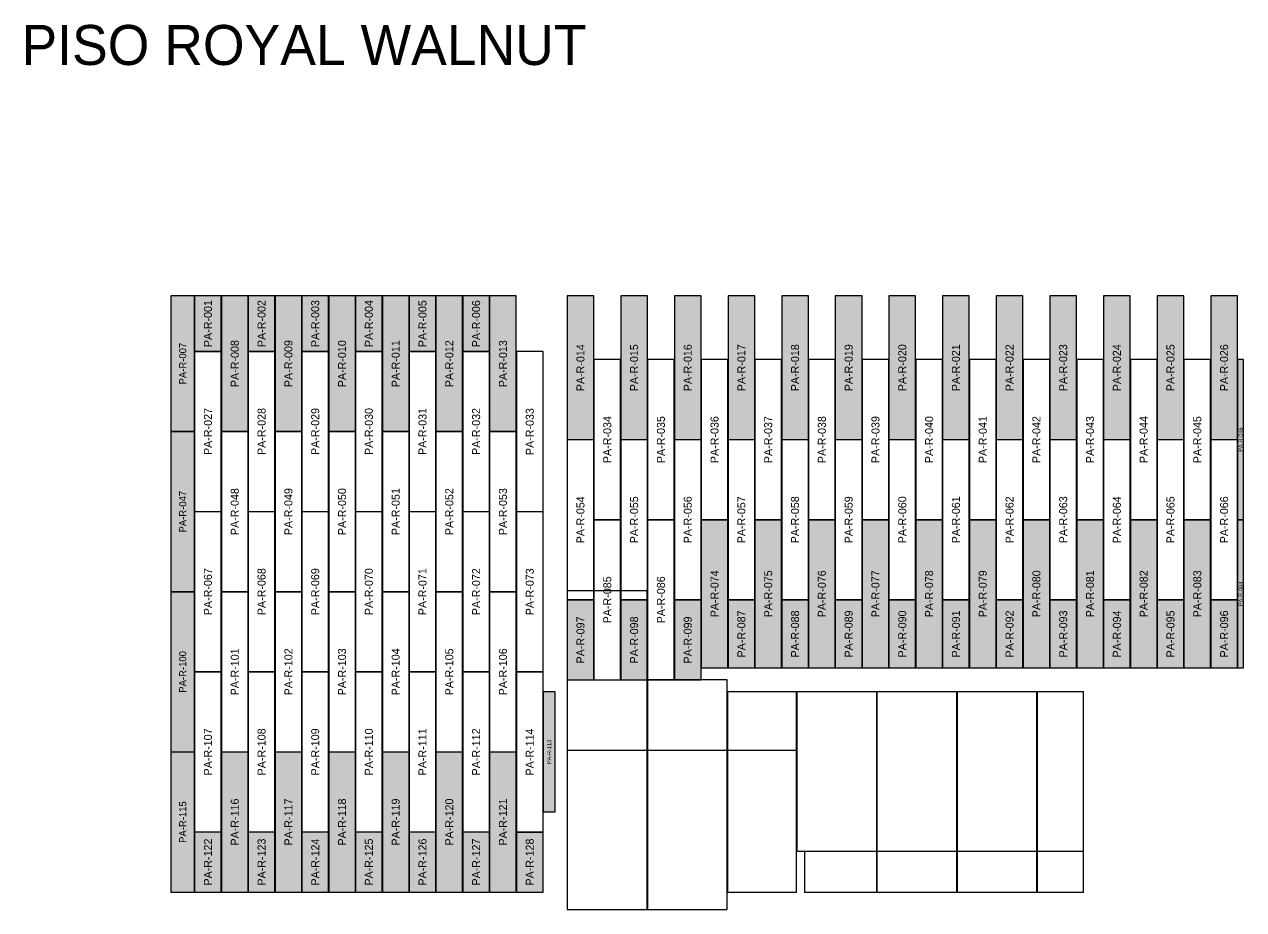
# Model space of a CAD drawing. Header units: metres. Extents: x 486.3 to 507.8, y -106.1 to -80.1.
# Drawn here: x 498.68 to 507.81, y -86.69 to -80.06 of the extents above; entities that cross this region are included whole.
import ezdxf
from ezdxf.enums import TextEntityAlignment as Align

# ---------------------------------------------------------------- set-up
doc = ezdxf.new("R2010")
doc.units = ezdxf.units.M
for name, color, linetype in [('CONTEXTO-OTRO-PISO', 254, 'Continuous'), ('ID-PIEZA', 7, 'Continuous'), ('PISO-Royal Walnut-COMPLETA', 9, 'Continuous'), ('PISO-Royal Walnut-RECORTE', 4, 'Continuous'), ('TITULO', 5, 'Continuous')]:
    doc.layers.add(name, color=color, linetype=linetype)

msp = doc.modelspace()

# ---------------------------------------------------------------- hatches: boundary and pattern name
at = {"layer": 'PISO-Royal Walnut-RECORTE', "transparency": 33554546}
h = msp.add_hatch(color=4, dxfattribs=at)
h.dxf.hatch_style = 1
h.paths.add_polyline_path([(499.7742, -83.1079), (499.9512, -83.1079), (499.9512, -82.0906), (499.7742, -82.0906)])
h = msp.add_hatch(color=4, dxfattribs=at)
h.dxf.hatch_style = 1
h.paths.add_polyline_path([(499.9522, -82.5074), (500.1522, -82.5074), (500.1522, -82.0906), (499.9522, -82.0906)])
h = msp.add_hatch(color=4, dxfattribs=at)
h.dxf.hatch_style = 1
h.paths.add_polyline_path([(500.1532, -83.1079), (500.3532, -83.1079), (500.3532, -82.0907), (500.1532, -82.0907)])
h = msp.add_hatch(color=4, dxfattribs=at)
h.dxf.hatch_style = 1
h.paths.add_polyline_path([(500.3542, -82.5074), (500.5542, -82.5074), (500.5542, -82.0909), (500.3542, -82.0909)])
h = msp.add_hatch(color=4, dxfattribs=at)
h.dxf.hatch_style = 1
h.paths.add_polyline_path([(500.5552, -83.1079), (500.7552, -83.1079), (500.7552, -82.091), (500.5552, -82.091)])
h = msp.add_hatch(color=4, dxfattribs=at)
h.dxf.hatch_style = 1
h.paths.add_polyline_path([(500.7562, -82.5074), (500.9562, -82.5074), (500.9562, -82.0912), (500.7562, -82.0912)])
h = msp.add_hatch(color=4, dxfattribs=at)
h.dxf.hatch_style = 1
h.paths.add_polyline_path([(500.9572, -83.1079), (501.1572, -83.1079), (501.1572, -82.0913), (500.9572, -82.0913)])
h = msp.add_hatch(color=4, dxfattribs=at)
h.dxf.hatch_style = 1
h.paths.add_polyline_path([(501.1582, -82.5074), (501.3582, -82.5074), (501.3582, -82.0915), (501.1582, -82.0915)])
h = msp.add_hatch(color=4, dxfattribs=at)
h.dxf.hatch_style = 1
h.paths.add_polyline_path([(501.3592, -83.1079), (501.5592, -83.1079), (501.5592, -82.0916), (501.3592, -82.0916)])
h = msp.add_hatch(color=4, dxfattribs=at)
h.dxf.hatch_style = 1
h.paths.add_polyline_path([(501.5602, -82.5074), (501.7602, -82.5074), (501.7602, -82.0918), (501.5602, -82.0918)])
h = msp.add_hatch(color=4, dxfattribs=at)
h.dxf.hatch_style = 1
h.paths.add_polyline_path([(501.7612, -83.1079), (501.9612, -83.1079), (501.9612, -82.0919), (501.7612, -82.0919)])
h = msp.add_hatch(color=4, dxfattribs=at)
h.dxf.hatch_style = 1
h.paths.add_polyline_path([(501.9622, -82.5074), (502.1622, -82.5074), (502.1622, -82.0921), (501.9622, -82.0921)])
h = msp.add_hatch(color=4, dxfattribs=at)
h.dxf.hatch_style = 1
h.paths.add_polyline_path([(502.1632, -83.1079), (502.3632, -83.1079), (502.3632, -82.0922), (502.1632, -82.0922)])
h = msp.add_hatch(color=4, dxfattribs=at)
h.dxf.hatch_style = 1
h.paths.add_polyline_path([(502.7442, -83.1689), (502.9442, -83.1689), (502.9442, -82.0905), (502.7442, -82.0905)])
h = msp.add_hatch(color=4, dxfattribs=at)
h.dxf.hatch_style = 1
h.paths.add_polyline_path([(503.1462, -83.1689), (503.3462, -83.1689), (503.3462, -82.0905), (503.1462, -82.0905)])
h = msp.add_hatch(color=4, dxfattribs=at)
h.dxf.hatch_style = 1
h.paths.add_polyline_path([(503.5482, -83.1689), (503.7482, -83.1689), (503.7482, -82.0905), (503.5482, -82.0905)])
h = msp.add_hatch(color=4, dxfattribs=at)
h.dxf.hatch_style = 1
h.paths.add_polyline_path([(503.9502, -83.1689), (504.1502, -83.1689), (504.1502, -82.0905), (503.9502, -82.0905)])
h = msp.add_hatch(color=4, dxfattribs=at)
h.dxf.hatch_style = 1
h.paths.add_polyline_path([(504.3522, -83.1689), (504.5522, -83.1689), (504.5522, -82.0905), (504.3522, -82.0905)])
h = msp.add_hatch(color=4, dxfattribs=at)
h.dxf.hatch_style = 1
h.paths.add_polyline_path([(504.7542, -83.1689), (504.9542, -83.1689), (504.9542, -82.0905), (504.7542, -82.0905)])
h = msp.add_hatch(color=4, dxfattribs=at)
h.dxf.hatch_style = 1
h.paths.add_polyline_path([(505.1562, -83.1689), (505.3562, -83.1689), (505.3562, -82.0905), (505.1562, -82.0905)])
h = msp.add_hatch(color=4, dxfattribs=at)
h.dxf.hatch_style = 1
h.paths.add_polyline_path([(505.5582, -83.1689), (505.7582, -83.1689), (505.7582, -82.0905), (505.5582, -82.0905)])
h = msp.add_hatch(color=4, dxfattribs=at)
h.dxf.hatch_style = 1
h.paths.add_polyline_path([(505.9602, -83.1689), (506.1602, -83.1689), (506.1602, -82.0905), (505.9602, -82.0905)])
h = msp.add_hatch(color=4, dxfattribs=at)
h.dxf.hatch_style = 1
h.paths.add_polyline_path([(506.3622, -83.1689), (506.5622, -83.1689), (506.5622, -82.0905), (506.3622, -82.0905)])
h = msp.add_hatch(color=4, dxfattribs=at)
h.dxf.hatch_style = 1
h.paths.add_polyline_path([(506.7642, -83.1689), (506.9642, -83.1689), (506.9642, -82.0905), (506.7642, -82.0905)])
h = msp.add_hatch(color=4, dxfattribs=at)
h.dxf.hatch_style = 1
h.paths.add_polyline_path([(507.1662, -83.1689), (507.3662, -83.1689), (507.3662, -82.0905), (507.1662, -82.0905)])
h = msp.add_hatch(color=4, dxfattribs=at)
h.dxf.hatch_style = 1
h.paths.add_polyline_path([(507.5682, -83.1689), (507.7682, -83.1689), (507.7682, -82.0905), (507.5682, -82.0905)])
h = msp.add_hatch(color=4, dxfattribs=at)
h.dxf.hatch_style = 1
h.paths.add_polyline_path([(507.7692, -83.7694), (507.8142, -83.7694), (507.8142, -82.5694), (507.7692, -82.5694)])
h = msp.add_hatch(color=4, dxfattribs=at)
h.dxf.hatch_style = 1
h.paths.add_polyline_path([(499.7742, -84.3089), (499.9512, -84.3089), (499.9512, -83.1089), (499.7742, -83.1089)])
h = msp.add_hatch(color=4, dxfattribs=at)
h.dxf.hatch_style = 1
h.paths.add_polyline_path([(503.7492, -84.8804), (503.9492, -84.8804), (503.9492, -83.7703), (503.7492, -83.7703)])
h = msp.add_hatch(color=4, dxfattribs=at)
h.dxf.hatch_style = 1
h.paths.add_polyline_path([(504.1512, -84.8804), (504.3512, -84.8804), (504.3512, -83.7703), (504.1512, -83.7703)])
h = msp.add_hatch(color=4, dxfattribs=at)
h.dxf.hatch_style = 1
h.paths.add_polyline_path([(504.5532, -84.8804), (504.7532, -84.8804), (504.7532, -83.7703), (504.5532, -83.7703)])
h = msp.add_hatch(color=4, dxfattribs=at)
h.dxf.hatch_style = 1
h.paths.add_polyline_path([(504.9552, -84.8804), (505.1552, -84.8804), (505.1552, -83.7703), (504.9552, -83.7703)])
h = msp.add_hatch(color=4, dxfattribs=at)
h.dxf.hatch_style = 1
h.paths.add_polyline_path([(505.3572, -84.8804), (505.5572, -84.8804), (505.5572, -83.7703), (505.3572, -83.7703)])
h = msp.add_hatch(color=4, dxfattribs=at)
h.dxf.hatch_style = 1
h.paths.add_polyline_path([(505.7592, -84.8804), (505.9592, -84.8804), (505.9592, -83.7703), (505.7592, -83.7703)])
h = msp.add_hatch(color=4, dxfattribs=at)
h.dxf.hatch_style = 1
h.paths.add_polyline_path([(506.1612, -84.8804), (506.3612, -84.8804), (506.3612, -83.7703), (506.1612, -83.7703)])
h = msp.add_hatch(color=4, dxfattribs=at)
h.dxf.hatch_style = 1
h.paths.add_polyline_path([(506.5632, -84.8804), (506.7632, -84.8804), (506.7632, -83.7703), (506.5632, -83.7703)])
h = msp.add_hatch(color=4, dxfattribs=at)
h.dxf.hatch_style = 1
h.paths.add_polyline_path([(506.9652, -84.8804), (507.1652, -84.8804), (507.1652, -83.7703), (506.9652, -83.7703)])
h = msp.add_hatch(color=4, dxfattribs=at)
h.dxf.hatch_style = 1
h.paths.add_polyline_path([(507.3672, -84.8804), (507.5672, -84.8804), (507.5672, -83.7703), (507.3672, -83.7703)])
h = msp.add_hatch(color=4, dxfattribs=at)
h.dxf.hatch_style = 1
h.paths.add_polyline_path([(507.7692, -84.8804), (507.8142, -84.8804), (507.8142, -83.7703), (507.7692, -83.7703)])
h = msp.add_hatch(color=4, dxfattribs=at)
h.dxf.hatch_style = 1
h.paths.add_polyline_path([(499.7742, -85.5099), (499.9512, -85.5099), (499.9512, -84.3099), (499.7742, -84.3099)])
h = msp.add_hatch(color=4, dxfattribs=at)
h.dxf.hatch_style = 1
h.paths.add_polyline_path([(502.7442, -84.9704), (502.9442, -84.9704), (502.9442, -84.3709), (502.7442, -84.3709)])
h = msp.add_hatch(color=4, dxfattribs=at)
h.dxf.hatch_style = 1
h.paths.add_polyline_path([(503.1462, -84.9704), (503.3462, -84.9704), (503.3462, -84.3709), (503.1462, -84.3709)])
h = msp.add_hatch(color=4, dxfattribs=at)
h.dxf.hatch_style = 1
h.paths.add_polyline_path([(503.5482, -84.9704), (503.7482, -84.9704), (503.7482, -84.3709), (503.5482, -84.3709)])
h = msp.add_hatch(color=4, dxfattribs=at)
h.dxf.hatch_style = 1
h.paths.add_polyline_path([(503.9502, -84.8804), (504.1502, -84.8804), (504.1502, -84.3708), (503.9502, -84.3708)])
h = msp.add_hatch(color=4, dxfattribs=at)
h.dxf.hatch_style = 1
h.paths.add_polyline_path([(504.3522, -84.8804), (504.5522, -84.8804), (504.5522, -84.3708), (504.3522, -84.3708)])
h = msp.add_hatch(color=4, dxfattribs=at)
h.dxf.hatch_style = 1
h.paths.add_polyline_path([(504.7542, -84.8804), (504.9542, -84.8804), (504.9542, -84.3708), (504.7542, -84.3708)])
h = msp.add_hatch(color=4, dxfattribs=at)
h.dxf.hatch_style = 1
h.paths.add_polyline_path([(505.1562, -84.8804), (505.3562, -84.8804), (505.3562, -84.3708), (505.1562, -84.3708)])
h = msp.add_hatch(color=4, dxfattribs=at)
h.dxf.hatch_style = 1
h.paths.add_polyline_path([(505.5582, -84.8804), (505.7582, -84.8804), (505.7582, -84.3708), (505.5582, -84.3708)])
h = msp.add_hatch(color=4, dxfattribs=at)
h.dxf.hatch_style = 1
h.paths.add_polyline_path([(505.9602, -84.8804), (506.1602, -84.8804), (506.1602, -84.3708), (505.9602, -84.3708)])
h = msp.add_hatch(color=4, dxfattribs=at)
h.dxf.hatch_style = 1
h.paths.add_polyline_path([(506.3622, -84.8804), (506.5622, -84.8804), (506.5622, -84.3708), (506.3622, -84.3708)])
h = msp.add_hatch(color=4, dxfattribs=at)
h.dxf.hatch_style = 1
h.paths.add_polyline_path([(506.7642, -84.8804), (506.9642, -84.8804), (506.9642, -84.3708), (506.7642, -84.3708)])
h = msp.add_hatch(color=4, dxfattribs=at)
h.dxf.hatch_style = 1
h.paths.add_polyline_path([(507.1662, -84.8804), (507.3662, -84.8804), (507.3662, -84.3708), (507.1662, -84.3708)])
h = msp.add_hatch(color=4, dxfattribs=at)
h.dxf.hatch_style = 1
h.paths.add_polyline_path([(507.5682, -84.8804), (507.7682, -84.8804), (507.7682, -84.3708), (507.5682, -84.3708)])
h = msp.add_hatch(color=4, dxfattribs=at)
h.dxf.hatch_style = 1
h.paths.add_polyline_path([(502.5652, -85.9604), (502.6542, -85.9604), (502.6542, -85.0604), (502.5652, -85.0604)])
h = msp.add_hatch(color=4, dxfattribs=at)
h.dxf.hatch_style = 1
h.paths.add_polyline_path([(499.7742, -86.5604), (499.9512, -86.5604), (499.9512, -85.5109), (499.7742, -85.5109)])
h = msp.add_hatch(color=4, dxfattribs=at)
h.dxf.hatch_style = 1
h.paths.add_polyline_path([(500.1532, -86.5604), (500.3532, -86.5604), (500.3532, -85.5109), (500.1532, -85.5109)])
h = msp.add_hatch(color=4, dxfattribs=at)
h.dxf.hatch_style = 1
h.paths.add_polyline_path([(500.5552, -86.5604), (500.7552, -86.5604), (500.7552, -85.5109), (500.5552, -85.5109)])
h = msp.add_hatch(color=4, dxfattribs=at)
h.dxf.hatch_style = 1
h.paths.add_polyline_path([(500.9572, -86.5604), (501.1572, -86.5604), (501.1572, -85.5109), (500.9572, -85.5109)])
h = msp.add_hatch(color=4, dxfattribs=at)
h.dxf.hatch_style = 1
h.paths.add_polyline_path([(501.3592, -86.5604), (501.5592, -86.5604), (501.5592, -85.5109), (501.3592, -85.5109)])
h = msp.add_hatch(color=4, dxfattribs=at)
h.dxf.hatch_style = 1
h.paths.add_polyline_path([(501.7612, -86.5604), (501.9612, -86.5604), (501.9612, -85.5109), (501.7612, -85.5109)])
h = msp.add_hatch(color=4, dxfattribs=at)
h.dxf.hatch_style = 1
h.paths.add_polyline_path([(502.1632, -86.5604), (502.3632, -86.5604), (502.3632, -85.5109), (502.1632, -85.5109)])
h = msp.add_hatch(color=4, dxfattribs=at)
h.dxf.hatch_style = 1
h.paths.add_polyline_path([(499.9522, -86.5604), (500.1522, -86.5604), (500.1522, -86.1114), (499.9522, -86.1114)])
h = msp.add_hatch(color=4, dxfattribs=at)
h.dxf.hatch_style = 1
h.paths.add_polyline_path([(500.3542, -86.5604), (500.5542, -86.5604), (500.5542, -86.1114), (500.3542, -86.1114)])
h = msp.add_hatch(color=4, dxfattribs=at)
h.dxf.hatch_style = 1
h.paths.add_polyline_path([(500.7562, -86.5604), (500.9562, -86.5604), (500.9562, -86.1114), (500.7562, -86.1114)])
h = msp.add_hatch(color=4, dxfattribs=at)
h.dxf.hatch_style = 1
h.paths.add_polyline_path([(501.1582, -86.5604), (501.3582, -86.5604), (501.3582, -86.1114), (501.1582, -86.1114)])
h = msp.add_hatch(color=4, dxfattribs=at)
h.dxf.hatch_style = 1
h.paths.add_polyline_path([(501.5602, -86.5604), (501.7602, -86.5604), (501.7602, -86.1114), (501.5602, -86.1114)])
h = msp.add_hatch(color=4, dxfattribs=at)
h.dxf.hatch_style = 1
h.paths.add_polyline_path([(501.9622, -86.5604), (502.1622, -86.5604), (502.1622, -86.1114), (501.9622, -86.1114)])
h = msp.add_hatch(color=4, dxfattribs=at)
h.dxf.hatch_style = 1
h.paths.add_polyline_path([(502.3642, -86.5607), (502.5642, -86.5607), (502.5642, -86.1117), (502.3642, -86.1117)])

# ---------------------------------------------------------------- linework, layer by layer
at = {"layer": 'CONTEXTO-OTRO-PISO'}
for points in [[(502.7442, -85.4964), (503.3442, -85.4964), (503.3442, -84.3024), (502.7442, -84.3024)], [(503.3462, -85.4964), (503.9442, -85.4964), (503.9442, -84.9692), (503.3462, -84.9692)], [(503.9462, -85.4964), (504.4642, -85.4964), (504.4642, -85.0604), (503.9462, -85.0604)], [(504.4662, -86.2544), (505.0642, -86.2544), (505.0642, -85.0604), (504.4662, -85.0604)], [(505.0662, -86.2544), (505.6642, -86.2544), (505.6642, -85.0604), (505.0662, -85.0604)], [(505.6662, -86.2544), (506.2642, -86.2544), (506.2642, -85.0604), (505.6662, -85.0604)], [(506.2662, -86.2544), (506.6142, -86.2544), (506.6142, -85.0604), (506.2662, -85.0604)], [(502.7442, -86.6924), (503.3442, -86.6924), (503.3442, -85.4984), (502.7442, -85.4984)], [(503.3462, -86.6924), (503.9442, -86.6924), (503.9442, -85.4984), (503.3462, -85.4984)], [(503.9462, -86.5604), (504.4642, -86.5604), (504.4642, -85.4984), (503.9462, -85.4984)], [(504.5242, -86.5604), (505.0642, -86.5604), (505.0642, -86.2564), (504.5242, -86.2564)], [(505.0662, -86.5604), (505.6642, -86.5604), (505.6642, -86.2564), (505.0662, -86.2564)], [(505.6662, -86.5604), (506.2642, -86.5604), (506.2642, -86.2564), (505.6662, -86.2564)], [(506.2662, -86.5604), (506.6142, -86.5604), (506.6142, -86.2564), (506.2662, -86.2564)]]:
    msp.add_lwpolyline(points, close=True, dxfattribs=at)
at = {"layer": 'PISO-Royal Walnut-COMPLETA'}
for points in [[(499.9522, -83.7084), (500.1522, -83.7084), (500.1522, -82.5084), (499.9522, -82.5084)], [(500.3542, -83.7084), (500.5542, -83.7084), (500.5542, -82.5084), (500.3542, -82.5084)], [(500.7562, -83.7084), (500.9562, -83.7084), (500.9562, -82.5084), (500.7562, -82.5084)], [(501.1582, -83.7084), (501.3582, -83.7084), (501.3582, -82.5084), (501.1582, -82.5084)], [(501.5602, -83.7084), (501.7602, -83.7084), (501.7602, -82.5084), (501.5602, -82.5084)], [(501.9622, -83.7084), (502.1622, -83.7084), (502.1622, -82.5084), (501.9622, -82.5084)], [(502.3642, -83.7087), (502.5642, -83.7087), (502.5642, -82.5087), (502.3642, -82.5087)], [(502.9452, -83.7694), (503.1452, -83.7694), (503.1452, -82.5694), (502.9452, -82.5694)], [(503.3472, -83.7694), (503.5472, -83.7694), (503.5472, -82.5694), (503.3472, -82.5694)], [(503.7492, -83.7694), (503.9492, -83.7694), (503.9492, -82.5694), (503.7492, -82.5694)], [(504.1512, -83.7694), (504.3512, -83.7694), (504.3512, -82.5694), (504.1512, -82.5694)], [(504.5532, -83.7694), (504.7532, -83.7694), (504.7532, -82.5694), (504.5532, -82.5694)], [(504.9552, -83.7694), (505.1552, -83.7694), (505.1552, -82.5694), (504.9552, -82.5694)], [(505.3572, -83.7694), (505.5572, -83.7694), (505.5572, -82.5694), (505.3572, -82.5694)], [(505.7592, -83.7694), (505.9592, -83.7694), (505.9592, -82.5694), (505.7592, -82.5694)], [(506.1612, -83.7694), (506.3612, -83.7694), (506.3612, -82.5694), (506.1612, -82.5694)], [(506.5632, -83.7694), (506.7632, -83.7694), (506.7632, -82.5694), (506.5632, -82.5694)], [(506.9652, -83.7694), (507.1652, -83.7694), (507.1652, -82.5694), (506.9652, -82.5694)], [(507.3672, -83.7694), (507.5672, -83.7694), (507.5672, -82.5694), (507.3672, -82.5694)], [(500.1532, -84.3089), (500.3532, -84.3089), (500.3532, -83.1089), (500.1532, -83.1089)], [(500.5552, -84.3089), (500.7552, -84.3089), (500.7552, -83.1089), (500.5552, -83.1089)], [(500.9572, -84.3089), (501.1572, -84.3089), (501.1572, -83.1089), (500.9572, -83.1089)], [(501.3592, -84.3089), (501.5592, -84.3089), (501.5592, -83.1089), (501.3592, -83.1089)], [(501.7612, -84.3089), (501.9612, -84.3089), (501.9612, -83.1089), (501.7612, -83.1089)], [(502.1632, -84.3089), (502.3632, -84.3089), (502.3632, -83.1089), (502.1632, -83.1089)], [(502.7442, -84.3699), (502.9442, -84.3699), (502.9442, -83.1699), (502.7442, -83.1699)], [(503.1462, -84.3699), (503.3462, -84.3699), (503.3462, -83.1699), (503.1462, -83.1699)], [(503.5482, -84.3699), (503.7482, -84.3699), (503.7482, -83.1699), (503.5482, -83.1699)], [(503.9502, -84.3699), (504.1502, -84.3699), (504.1502, -83.1699), (503.9502, -83.1699)], [(504.3522, -84.3699), (504.5522, -84.3699), (504.5522, -83.1699), (504.3522, -83.1699)], [(504.7542, -84.3699), (504.9542, -84.3699), (504.9542, -83.1699), (504.7542, -83.1699)], [(505.1562, -84.3699), (505.3562, -84.3699), (505.3562, -83.1699), (505.1562, -83.1699)], [(505.5582, -84.3699), (505.7582, -84.3699), (505.7582, -83.1699), (505.5582, -83.1699)], [(505.9602, -84.3699), (506.1602, -84.3699), (506.1602, -83.1699), (505.9602, -83.1699)], [(506.3622, -84.3699), (506.5622, -84.3699), (506.5622, -83.1699), (506.3622, -83.1699)], [(506.7642, -84.3699), (506.9642, -84.3699), (506.9642, -83.1699), (506.7642, -83.1699)], [(507.1662, -84.3699), (507.3662, -84.3699), (507.3662, -83.1699), (507.1662, -83.1699)], [(507.5682, -84.3699), (507.7682, -84.3699), (507.7682, -83.1699), (507.5682, -83.1699)], [(499.9522, -84.9094), (500.1522, -84.9094), (500.1522, -83.7094), (499.9522, -83.7094)], [(500.3542, -84.9094), (500.5542, -84.9094), (500.5542, -83.7094), (500.3542, -83.7094)], [(500.7562, -84.9094), (500.9562, -84.9094), (500.9562, -83.7094), (500.7562, -83.7094)], [(501.1582, -84.9094), (501.3582, -84.9094), (501.3582, -83.7094), (501.1582, -83.7094)], [(501.5602, -84.9094), (501.7602, -84.9094), (501.7602, -83.7094), (501.5602, -83.7094)], [(501.9622, -84.9094), (502.1622, -84.9094), (502.1622, -83.7094), (501.9622, -83.7094)], [(502.3642, -84.9097), (502.5642, -84.9097), (502.5642, -83.7097), (502.3642, -83.7097)], [(502.9452, -84.9704), (503.1452, -84.9704), (503.1452, -83.7704), (502.9452, -83.7704)], [(503.3472, -84.9704), (503.5472, -84.9704), (503.5472, -83.7704), (503.3472, -83.7704)], [(500.1532, -85.5099), (500.3532, -85.5099), (500.3532, -84.3099), (500.1532, -84.3099)], [(500.5552, -85.5099), (500.7552, -85.5099), (500.7552, -84.3099), (500.5552, -84.3099)], [(500.9572, -85.5099), (501.1572, -85.5099), (501.1572, -84.3099), (500.9572, -84.3099)], [(501.3592, -85.5099), (501.5592, -85.5099), (501.5592, -84.3099), (501.3592, -84.3099)], [(501.7612, -85.5099), (501.9612, -85.5099), (501.9612, -84.3099), (501.7612, -84.3099)], [(502.1632, -85.5099), (502.3632, -85.5099), (502.3632, -84.3099), (502.1632, -84.3099)], [(499.9522, -86.1104), (500.1522, -86.1104), (500.1522, -84.9104), (499.9522, -84.9104)], [(500.3542, -86.1104), (500.5542, -86.1104), (500.5542, -84.9104), (500.3542, -84.9104)], [(500.7562, -86.1104), (500.9562, -86.1104), (500.9562, -84.9104), (500.7562, -84.9104)], [(501.1582, -86.1104), (501.3582, -86.1104), (501.3582, -84.9104), (501.1582, -84.9104)], [(501.5602, -86.1104), (501.7602, -86.1104), (501.7602, -84.9104), (501.5602, -84.9104)], [(501.9622, -86.1104), (502.1622, -86.1104), (502.1622, -84.9104), (501.9622, -84.9104)], [(502.3642, -86.1107), (502.5642, -86.1107), (502.5642, -84.9107), (502.3642, -84.9107)]]:
    msp.add_lwpolyline(points, close=True, dxfattribs=at)
at = {"layer": 'PISO-Royal Walnut-RECORTE'}
for points in [[(499.7742, -83.1079), (499.9512, -83.1079), (499.9512, -82.0906), (499.7742, -82.0906)], [(499.9522, -82.5074), (500.1522, -82.5074), (500.1522, -82.0906), (499.9522, -82.0906)], [(500.1532, -83.1079), (500.3532, -83.1079), (500.3532, -82.0907), (500.1532, -82.0907)], [(500.3542, -82.5074), (500.5542, -82.5074), (500.5542, -82.0909), (500.3542, -82.0909)], [(500.5552, -83.1079), (500.7552, -83.1079), (500.7552, -82.091), (500.5552, -82.091)], [(500.7562, -82.5074), (500.9562, -82.5074), (500.9562, -82.0912), (500.7562, -82.0912)], [(500.9572, -83.1079), (501.1572, -83.1079), (501.1572, -82.0913), (500.9572, -82.0913)], [(501.1582, -82.5074), (501.3582, -82.5074), (501.3582, -82.0915), (501.1582, -82.0915)], [(501.3592, -83.1079), (501.5592, -83.1079), (501.5592, -82.0916), (501.3592, -82.0916)], [(501.5602, -82.5074), (501.7602, -82.5074), (501.7602, -82.0918), (501.5602, -82.0918)], [(501.7612, -83.1079), (501.9612, -83.1079), (501.9612, -82.0919), (501.7612, -82.0919)], [(501.9622, -82.5074), (502.1622, -82.5074), (502.1622, -82.0921), (501.9622, -82.0921)], [(502.1632, -83.1079), (502.3632, -83.1079), (502.3632, -82.0922), (502.1632, -82.0922)], [(502.7442, -83.1689), (502.9442, -83.1689), (502.9442, -82.0905), (502.7442, -82.0905)], [(503.1462, -83.1689), (503.3462, -83.1689), (503.3462, -82.0905), (503.1462, -82.0905)], [(503.5482, -83.1689), (503.7482, -83.1689), (503.7482, -82.0905), (503.5482, -82.0905)], [(503.9502, -83.1689), (504.1502, -83.1689), (504.1502, -82.0905), (503.9502, -82.0905)], [(504.3522, -83.1689), (504.5522, -83.1689), (504.5522, -82.0905), (504.3522, -82.0905)], [(504.7542, -83.1689), (504.9542, -83.1689), (504.9542, -82.0905), (504.7542, -82.0905)], [(505.1562, -83.1689), (505.3562, -83.1689), (505.3562, -82.0905), (505.1562, -82.0905)], [(505.5582, -83.1689), (505.7582, -83.1689), (505.7582, -82.0905), (505.5582, -82.0905)], [(505.9602, -83.1689), (506.1602, -83.1689), (506.1602, -82.0905), (505.9602, -82.0905)], [(506.3622, -83.1689), (506.5622, -83.1689), (506.5622, -82.0905), (506.3622, -82.0905)], [(506.7642, -83.1689), (506.9642, -83.1689), (506.9642, -82.0905), (506.7642, -82.0905)], [(507.1662, -83.1689), (507.3662, -83.1689), (507.3662, -82.0905), (507.1662, -82.0905)], [(507.5682, -83.1689), (507.7682, -83.1689), (507.7682, -82.0905), (507.5682, -82.0905)], [(507.7692, -83.7694), (507.8142, -83.7694), (507.8142, -82.5694), (507.7692, -82.5694)], [(499.7742, -84.3089), (499.9512, -84.3089), (499.9512, -83.1089), (499.7742, -83.1089)], [(503.7492, -84.8804), (503.9492, -84.8804), (503.9492, -83.7703), (503.7492, -83.7703)], [(504.1512, -84.8804), (504.3512, -84.8804), (504.3512, -83.7703), (504.1512, -83.7703)], [(504.5532, -84.8804), (504.7532, -84.8804), (504.7532, -83.7703), (504.5532, -83.7703)], [(504.9552, -84.8804), (505.1552, -84.8804), (505.1552, -83.7703), (504.9552, -83.7703)], [(505.3572, -84.8804), (505.5572, -84.8804), (505.5572, -83.7703), (505.3572, -83.7703)], [(505.7592, -84.8804), (505.9592, -84.8804), (505.9592, -83.7703), (505.7592, -83.7703)], [(506.1612, -84.8804), (506.3612, -84.8804), (506.3612, -83.7703), (506.1612, -83.7703)], [(506.5632, -84.8804), (506.7632, -84.8804), (506.7632, -83.7703), (506.5632, -83.7703)], [(506.9652, -84.8804), (507.1652, -84.8804), (507.1652, -83.7703), (506.9652, -83.7703)], [(507.3672, -84.8804), (507.5672, -84.8804), (507.5672, -83.7703), (507.3672, -83.7703)], [(507.7692, -84.8804), (507.8142, -84.8804), (507.8142, -83.7703), (507.7692, -83.7703)], [(499.7742, -85.5099), (499.9512, -85.5099), (499.9512, -84.3099), (499.7742, -84.3099)], [(502.7442, -84.9704), (502.9442, -84.9704), (502.9442, -84.3709), (502.7442, -84.3709)], [(503.1462, -84.9704), (503.3462, -84.9704), (503.3462, -84.3709), (503.1462, -84.3709)], [(503.5482, -84.9704), (503.7482, -84.9704), (503.7482, -84.3709), (503.5482, -84.3709)], [(503.9502, -84.8804), (504.1502, -84.8804), (504.1502, -84.3708), (503.9502, -84.3708)], [(504.3522, -84.8804), (504.5522, -84.8804), (504.5522, -84.3708), (504.3522, -84.3708)], [(504.7542, -84.8804), (504.9542, -84.8804), (504.9542, -84.3708), (504.7542, -84.3708)], [(505.1562, -84.8804), (505.3562, -84.8804), (505.3562, -84.3708), (505.1562, -84.3708)], [(505.5582, -84.8804), (505.7582, -84.8804), (505.7582, -84.3708), (505.5582, -84.3708)], [(505.9602, -84.8804), (506.1602, -84.8804), (506.1602, -84.3708), (505.9602, -84.3708)], [(506.3622, -84.8804), (506.5622, -84.8804), (506.5622, -84.3708), (506.3622, -84.3708)], [(506.7642, -84.8804), (506.9642, -84.8804), (506.9642, -84.3708), (506.7642, -84.3708)], [(507.1662, -84.8804), (507.3662, -84.8804), (507.3662, -84.3708), (507.1662, -84.3708)], [(507.5682, -84.8804), (507.7682, -84.8804), (507.7682, -84.3708), (507.5682, -84.3708)], [(502.5652, -85.9604), (502.6542, -85.9604), (502.6542, -85.0604), (502.5652, -85.0604)], [(499.7742, -86.5604), (499.9512, -86.5604), (499.9512, -85.5109), (499.7742, -85.5109)], [(500.1532, -86.5604), (500.3532, -86.5604), (500.3532, -85.5109), (500.1532, -85.5109)], [(500.5552, -86.5604), (500.7552, -86.5604), (500.7552, -85.5109), (500.5552, -85.5109)], [(500.9572, -86.5604), (501.1572, -86.5604), (501.1572, -85.5109), (500.9572, -85.5109)], [(501.3592, -86.5604), (501.5592, -86.5604), (501.5592, -85.5109), (501.3592, -85.5109)], [(501.7612, -86.5604), (501.9612, -86.5604), (501.9612, -85.5109), (501.7612, -85.5109)], [(502.1632, -86.5604), (502.3632, -86.5604), (502.3632, -85.5109), (502.1632, -85.5109)], [(499.9522, -86.5604), (500.1522, -86.5604), (500.1522, -86.1114), (499.9522, -86.1114)], [(500.3542, -86.5604), (500.5542, -86.5604), (500.5542, -86.1114), (500.3542, -86.1114)], [(500.7562, -86.5604), (500.9562, -86.5604), (500.9562, -86.1114), (500.7562, -86.1114)], [(501.1582, -86.5604), (501.3582, -86.5604), (501.3582, -86.1114), (501.1582, -86.1114)], [(501.5602, -86.5604), (501.7602, -86.5604), (501.7602, -86.1114), (501.5602, -86.1114)], [(501.9622, -86.5604), (502.1622, -86.5604), (502.1622, -86.1114), (501.9622, -86.1114)], [(502.3642, -86.5607), (502.5642, -86.5607), (502.5642, -86.1117), (502.3642, -86.1117)]]:
    msp.add_lwpolyline(points, close=True, dxfattribs=at)

# ---------------------------------------------------------------- texts
at = {"layer": 'ID-PIEZA'}
for s, height, p in [('PA-R-001', 0.06, (500.052, -82.299)), ('PA-R-002', 0.06, (500.454, -82.299)), ('PA-R-003', 0.06, (500.856, -82.299)), ('PA-R-004', 0.06, (501.258, -82.299)), ('PA-R-005', 0.06, (501.66, -82.3)), ('PA-R-006', 0.06, (502.062, -82.3)), ('PA-R-007', 0.0531, (499.863, -82.599)), ('PA-R-008', 0.06, (500.253, -82.599)), ('PA-R-009', 0.06, (500.655, -82.599)), ('PA-R-010', 0.06, (501.057, -82.6)), ('PA-R-011', 0.06, (501.459, -82.6)), ('PA-R-012', 0.06, (501.861, -82.6)), ('PA-R-013', 0.06, (502.263, -82.6)), ('PA-R-014', 0.06, (502.844, -82.63)), ('PA-R-015', 0.06, (503.246, -82.63)), ('PA-R-016', 0.06, (503.648, -82.63)), ('PA-R-017', 0.06, (504.05, -82.63)), ('PA-R-018', 0.06, (504.452, -82.63)), ('PA-R-019', 0.06, (504.854, -82.63)), ('PA-R-020', 0.06, (505.256, -82.63)), ('PA-R-021', 0.06, (505.658, -82.63)), ('PA-R-022', 0.06, (506.06, -82.63)), ('PA-R-023', 0.06, (506.462, -82.63)), ('PA-R-024', 0.06, (506.864, -82.63)), ('PA-R-025', 0.06, (507.266, -82.63)), ('PA-R-026', 0.06, (507.668, -82.63)), ('PA-R-027', 0.06, (500.052, -83.108)), ('PA-R-028', 0.06, (500.454, -83.108)), ('PA-R-029', 0.06, (500.856, -83.108)), ('PA-R-030', 0.06, (501.258, -83.108)), ('PA-R-031', 0.06, (501.66, -83.108)), ('PA-R-032', 0.06, (502.062, -83.108)), ('PA-R-033', 0.06, (502.464, -83.109)), ('PA-R-034', 0.06, (503.045, -83.169)), ('PA-R-035', 0.06, (503.447, -83.169)), ('PA-R-036', 0.06, (503.849, -83.169)), ('PA-R-037', 0.06, (504.251, -83.169)), ('PA-R-038', 0.06, (504.653, -83.169)), ('PA-R-039', 0.06, (505.055, -83.169)), ('PA-R-040', 0.06, (505.457, -83.169)), ('PA-R-041', 0.06, (505.859, -83.169)), ('PA-R-042', 0.06, (506.261, -83.169)), ('PA-R-043', 0.06, (506.663, -83.169)), ('PA-R-044', 0.06, (507.065, -83.169)), ('PA-R-045', 0.06, (507.467, -83.169)), ('PA-R-046', 0.03, (507.792, -83.169)), ('PA-R-047', 0.0531, (499.863, -83.709)), ('PA-R-048', 0.06, (500.253, -83.709)), ('PA-R-049', 0.06, (500.655, -83.709)), ('PA-R-050', 0.06, (501.057, -83.709)), ('PA-R-051', 0.06, (501.459, -83.709)), ('PA-R-052', 0.06, (501.861, -83.709)), ('PA-R-053', 0.06, (502.263, -83.709)), ('PA-R-054', 0.06, (502.844, -83.77)), ('PA-R-055', 0.06, (503.246, -83.77)), ('PA-R-056', 0.06, (503.648, -83.77)), ('PA-R-057', 0.06, (504.05, -83.77)), ('PA-R-058', 0.06, (504.452, -83.77)), ('PA-R-059', 0.06, (504.854, -83.77)), ('PA-R-060', 0.06, (505.256, -83.77)), ('PA-R-061', 0.06, (505.658, -83.77)), ('PA-R-062', 0.06, (506.06, -83.77)), ('PA-R-063', 0.06, (506.462, -83.77)), ('PA-R-064', 0.06, (506.864, -83.77)), ('PA-R-065', 0.06, (507.266, -83.77)), ('PA-R-066', 0.06, (507.668, -83.77)), ('PA-R-067', 0.06, (500.052, -84.309)), ('PA-R-068', 0.06, (500.454, -84.309)), ('PA-R-069', 0.06, (500.856, -84.309)), ('PA-R-070', 0.06, (501.258, -84.309)), ('PA-R-071', 0.06, (501.66, -84.309)), ('PA-R-072', 0.06, (502.062, -84.309)), ('PA-R-073', 0.06, (502.464, -84.31)), ('PA-R-074', 0.06, (503.849, -84.325)), ('PA-R-075', 0.06, (504.251, -84.325)), ('PA-R-076', 0.06, (504.653, -84.325)), ('PA-R-077', 0.06, (505.055, -84.325)), ('PA-R-078', 0.06, (505.457, -84.325)), ('PA-R-079', 0.06, (505.859, -84.325)), ('PA-R-080', 0.06, (506.261, -84.325)), ('PA-R-081', 0.06, (506.663, -84.325)), ('PA-R-082', 0.06, (507.065, -84.325)), ('PA-R-083', 0.06, (507.467, -84.325)), ('PA-R-085', 0.06, (503.045, -84.37)), ('PA-R-086', 0.06, (503.447, -84.37)), ('PA-R-084', 0.03, (507.792, -84.325)), ('PA-R-097', 0.06, (502.844, -84.671)), ('PA-R-098', 0.06, (503.246, -84.671)), ('PA-R-099', 0.06, (503.648, -84.671)), ('PA-R-087', 0.06, (504.05, -84.626)), ('PA-R-088', 0.06, (504.452, -84.626)), ('PA-R-089', 0.06, (504.854, -84.626)), ('PA-R-090', 0.06, (505.256, -84.626)), ('PA-R-091', 0.06, (505.658, -84.626)), ('PA-R-092', 0.06, (506.06, -84.626)), ('PA-R-093', 0.06, (506.462, -84.626)), ('PA-R-094', 0.06, (506.864, -84.626)), ('PA-R-095', 0.06, (507.266, -84.626)), ('PA-R-096', 0.06, (507.668, -84.626)), ('PA-R-100', 0.0531, (499.863, -84.91)), ('PA-R-101', 0.06, (500.253, -84.91)), ('PA-R-102', 0.06, (500.655, -84.91)), ('PA-R-103', 0.06, (501.057, -84.91)), ('PA-R-104', 0.06, (501.459, -84.91)), ('PA-R-105', 0.06, (501.861, -84.91)), ('PA-R-106', 0.06, (502.263, -84.91)), ('PA-R-107', 0.06, (500.052, -85.51)), ('PA-R-108', 0.06, (500.454, -85.51)), ('PA-R-109', 0.06, (500.856, -85.51)), ('PA-R-110', 0.06, (501.258, -85.51)), ('PA-R-111', 0.06, (501.66, -85.51)), ('PA-R-112', 0.06, (502.062, -85.51)), ('PA-R-114', 0.06, (502.464, -85.511)), ('PA-R-113', 0.03, (502.61, -85.51)), ('PA-R-115', 0.0531, (499.863, -86.036)), ('PA-R-116', 0.06, (500.253, -86.036)), ('PA-R-117', 0.06, (500.655, -86.036)), ('PA-R-118', 0.06, (501.057, -86.036)), ('PA-R-119', 0.06, (501.459, -86.036)), ('PA-R-120', 0.06, (501.861, -86.036)), ('PA-R-121', 0.06, (502.263, -86.036)), ('PA-R-122', 0.06, (500.052, -86.336)), ('PA-R-123', 0.06, (500.454, -86.336)), ('PA-R-124', 0.06, (500.856, -86.336)), ('PA-R-125', 0.06, (501.258, -86.336)), ('PA-R-126', 0.06, (501.66, -86.336)), ('PA-R-127', 0.06, (502.062, -86.336)), ('PA-R-128', 0.06, (502.464, -86.336))]:
    msp.add_text(s, height=height, rotation=90, dxfattribs=at).set_placement(p, align=Align.MIDDLE_CENTER)
at = {"layer": 'TITULO', "color": 5}
msp.add_text('PLANO DE LA CASA - PISO ROYAL WALNUT', height=0.3, dxfattribs=at).set_placement((498.6765, -80.2104), align=Align.MIDDLE_CENTER)

doc.saveas('drawing.dxf')
